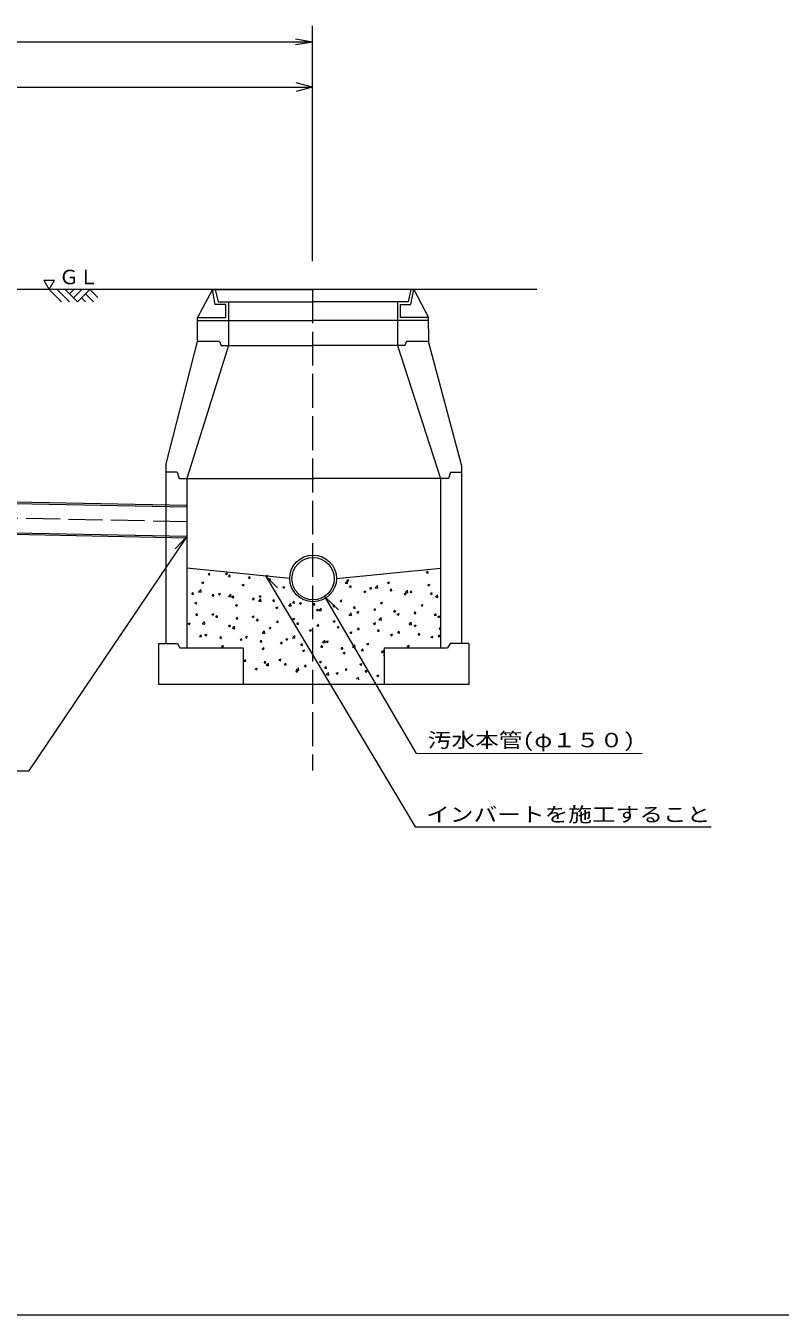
# Model space of a CAD drawing. Units: millimetres on the paper. Extents: x -398 to 406, y -282 to 282.
# Drawn here: x -197.5 to -63.7, y -282 to -53.3 of the extents above; entities that cross this region are included whole.
import ezdxf
from ezdxf.enums import TextEntityAlignment as Align

# ---------------------------------------------------------------- set-up
doc = ezdxf.new("R2010")
doc.units = ezdxf.units.MM
doc.linetypes.add('DASHED', pattern=[7.5, 6, -1.5])
for name, color, linetype, lineweight in [('0-1__0-1__0-1_', 7, 'Continuous', 18), ('0-2__0-2__0-2_', 7, 'Continuous', 18), ('0-3__0-3__0-3_', 7, 'Continuous', 18), ('0-4__0-4__F-F_作業___1', 7, 'Continuous', 18)]:
    doc.layers.add(name, color=color, linetype=linetype, lineweight=lineweight)
doc.styles.add('ＭＳ ゴシック', font='')
doc.styles.get('ＭＳ ゴシック').set_extended_font_data('MS Gothic')

msp = doc.modelspace()

# ---------------------------------------------------------------- linework, layer by layer
at = {"layer": '0-1__0-1__0-1_'}
for p, q in [((-168.923, -143.861), (-197.036, -185.522)), ((-171.015, -146.068), (-168.923, -143.861)), ((-155.004, -150.871), (-128.448, -195.387)), ((-155.004, -150.871), (-152.853, -152.962)), ((-197.036, -185.522), (-260.681, -185.522)), ((-128.448, -195.387), (-75.95, -195.383))]:
    msp.add_line(p, q, dxfattribs=at)
at = {"layer": '0-2__0-2__0-2_'}
for p, q in [((-146.678, -95.041), (-146.678, -53.274)), ((-316.678, -56.094), (-146.678, -56.094)), ((-149.678, -55.594), (-146.678, -56.094)), ((-149.678, -56.594), (-146.678, -56.094)), ((-106.9, -100.041), (-357.296, -100.041)), ((-194.283, -98.417), (-192.408, -98.417)), ((-193.345, -100.041), (-191.169, -102.217)), ((-191.923, -100.041), (-189.746, -102.217)), ((-190.501, -100.041), (-188.324, -102.217)), ((-190.414, -100.041), (-190.457, -100.084)), ((-188.992, -100.041), (-189.746, -100.795)), ((-187.57, -100.041), (-189.035, -101.506)), ((-186.148, -100.041), (-188.324, -102.217)), ((-186.148, -100.041), (-184.725, -101.463)), ((-187.613, -101.506), (-186.902, -102.217)), ((-186.902, -100.795), (-185.48, -102.217)), ((-168.923, -138.66), (-302.401, -135.991)), ((-168.923, -138.385), (-302.396, -135.716)), ((-168.923, -144.136), (-302.497, -141.465)), ((-168.923, -143.861), (-302.492, -141.19))]:
    msp.add_line(p, q, dxfattribs=at)
at = {"layer": '0-2__0-2__0-2_', "color": 1}
for p, q in [((-146.678, -64.142), (-149.576, -63.365)), ((-316.678, -64.142), (-146.678, -64.142)), ((-146.678, -64.142), (-149.576, -64.918))]:
    msp.add_line(p, q, dxfattribs=at)
at = {"layer": '0-2__0-2__0-2_', "linetype": 'DASHED'}
for p, q in [((-146.678, -100.041), (-146.678, -185.388)), ((-168.923, -141.261), (-304.928, -138.541))]:
    msp.add_line(p, q, dxfattribs=at)
at = {"layer": '0-2__0-2__0-2_'}
msp.add_lwpolyline([(-194.283, -98.417), (-193.345, -100.041), (-192.408, -98.417)], dxfattribs=at)
at = {"layer": '0-3__0-3__0-3_'}
for p, q in [((-164.412, -100.041), (-146.556, -100.041)), ((-128.699, -100.041), (-146.556, -100.041)), ((-161.541, -102.242), (-146.556, -102.242)), ((-131.571, -102.242), (-146.556, -102.242)), ((-131.571, -102.242), (-131.571, -105.535)), ((-131.071, -102.741), (-129.199, -102.741)), ((-131.071, -105.036), (-131.071, -102.741)), ((-128.699, -105.036), (-131.071, -105.036)), ((-126.076, -105.036), (-128.699, -105.036)), ((-126.076, -105.535), (-126.076, -105.036)), ((-167.035, -109.254), (-167.035, -107.034)), ((-161.541, -105.535), (-161.541, -107.783)), ((-126.076, -105.535), (-146.556, -105.535)), ((-131.571, -105.535), (-131.571, -107.783)), ((-126.076, -107.034), (-126.076, -105.535)), ((-126.076, -107.034), (-126.076, -109.254)), ((-172.669, -131.225), (-167.035, -109.254)), ((-163.139, -109.254), (-167.035, -109.254)), ((-161.541, -107.783), (-161.541, -110.003)), ((-131.571, -107.783), (-131.571, -110.003)), ((-126.076, -109.254), (-129.972, -109.254)), ((-120.221, -131.177), (-126.076, -109.254)), ((-161.541, -110.003), (-168.923, -133.601)), ((-131.571, -110.003), (-123.968, -133.579)), ((-172.669, -131.225), (-172.669, -138.31)), ((-170.671, -132.43), (-172.669, -132.43)), ((-170.671, -132.43), (-170.321, -133.579)), ((-122.219, -132.43), (-122.569, -133.579)), ((-122.219, -132.43), (-120.221, -132.43)), ((-120.221, -131.177), (-120.221, -162.852)), ((-170.321, -133.579), (-146.445, -133.579)), ((-168.923, -133.601), (-168.923, -138.66)), ((-122.569, -133.579), (-146.445, -133.579)), ((-123.968, -133.579), (-123.968, -147.242)), ((-172.669, -138.31), (-172.669, -144.061)), ((-172.669, -144.061), (-172.669, -162.852)), ((-168.923, -143.861), (-168.923, -147.242)), ((-168.923, -147.242), (-168.923, -151.363)), ((-123.968, -147.242), (-123.968, -153.861)), ((-150.706, -151.301), (-168.923, -149.479)), ((-165.165, -150.637), (-164.924, -150.35)), ((-165.165, -150.637), (-164.866, -150.663)), ((-164.866, -150.663), (-164.924, -150.35)), ((-162.102, -150.439), (-161.752, -150.305)), ((-162.102, -150.439), (-161.854, -150.607)), ((-161.853, -150.607), (-161.752, -150.305)), ((-161.582, -150.95), (-161.342, -150.663)), ((-161.582, -150.95), (-161.284, -150.977)), ((-161.283, -150.977), (-161.341, -150.664)), ((-154.924, -150.839), (-154.574, -150.705)), ((-154.924, -150.839), (-154.675, -151.007)), ((-154.675, -151.007), (-154.573, -150.705)), ((-142.406, -151.301), (-123.968, -149.457)), ((-126.448, -150.328), (-126.207, -150.041)), ((-126.448, -150.328), (-126.15, -150.354)), ((-126.149, -150.354), (-126.207, -150.041)), ((-166.299, -152.05), (-165.949, -151.916)), ((-166.299, -152.05), (-166.051, -152.218)), ((-166.05, -152.218), (-165.949, -151.916)), ((-159.121, -152.45), (-158.771, -152.316)), ((-159.121, -152.45), (-158.872, -152.618)), ((-158.872, -152.618), (-158.77, -152.316)), ((-158, -151.264), (-157.759, -150.977)), ((-158, -151.264), (-157.701, -151.29)), ((-157.701, -151.29), (-157.758, -150.977)), ((-154.417, -151.577), (-154.176, -151.29)), ((-154.417, -151.577), (-154.118, -151.603)), ((-154.118, -151.604), (-154.176, -151.29)), ((-151.942, -152.85), (-151.592, -152.716)), ((-151.942, -152.85), (-151.694, -153.018)), ((-151.693, -153.018), (-151.592, -152.716)), ((-140.874, -152.119), (-140.485, -151.714)), ((-140.874, -152.119), (-140.43, -152.188)), ((-140.567, -151.639), (-140.217, -151.505)), ((-140.567, -151.639), (-140.318, -151.807)), ((-140.43, -152.188), (-140.485, -151.714)), ((-140.318, -151.807), (-140.217, -151.505)), ((-140.086, -152.831), (-139.845, -152.544)), ((-140.086, -152.831), (-139.787, -152.857)), ((-139.787, -152.857), (-139.845, -152.544)), ((-136.503, -153.145), (-136.263, -152.858)), ((-136.503, -153.145), (-136.205, -153.171)), ((-136.204, -153.171), (-136.262, -152.858)), ((-135.543, -152.946), (-135.154, -152.54)), ((-135.543, -152.946), (-135.099, -153.015)), ((-135.099, -153.015), (-135.154, -152.541)), ((-133.388, -152.039), (-133.039, -151.905)), ((-133.388, -152.039), (-133.14, -152.207)), ((-133.139, -152.207), (-133.038, -151.905)), ((-132.921, -153.458), (-132.68, -153.171)), ((-132.622, -153.484), (-132.679, -153.171)), ((-126.21, -152.439), (-125.86, -152.305)), ((-126.21, -152.439), (-125.961, -152.607)), ((-125.961, -152.607), (-125.86, -152.305)), ((-168.055, -154.081), (-167.814, -153.794)), ((-168.055, -154.081), (-167.756, -154.107)), ((-167.756, -154.107), (-167.813, -153.794)), ((-166.866, -153.678), (-166.477, -153.272)), ((-166.866, -153.678), (-166.422, -153.747)), ((-166.422, -153.747), (-166.477, -153.272)), ((-164.472, -154.394), (-164.231, -154.107)), ((-164.472, -154.394), (-164.173, -154.42)), ((-164.173, -154.42), (-164.231, -154.107)), ((-163.318, -154.061), (-162.968, -153.927)), ((-163.318, -154.061), (-163.069, -154.229)), ((-163.069, -154.229), (-162.967, -153.927)), ((-161.536, -154.505), (-161.147, -154.099)), ((-161.536, -154.505), (-161.091, -154.573)), ((-161.091, -154.574), (-161.146, -154.099)), ((-160.889, -154.708), (-160.648, -154.421)), ((-160.889, -154.708), (-160.591, -154.734)), ((-160.59, -154.734), (-160.648, -154.421)), ((-157.307, -155.021), (-157.066, -154.734)), ((-157.307, -155.021), (-157.008, -155.047)), ((-157.007, -155.047), (-157.065, -154.734)), ((-156.205, -155.331), (-155.816, -154.926)), ((-156.205, -155.331), (-155.76, -155.4)), ((-156.139, -154.461), (-155.789, -154.327)), ((-156.139, -154.461), (-155.891, -154.629)), ((-155.89, -154.629), (-155.789, -154.327)), ((-155.76, -155.4), (-155.815, -154.926)), ((-153.724, -155.334), (-153.483, -155.048)), ((-153.724, -155.334), (-153.425, -155.361)), ((-153.425, -155.361), (-153.483, -155.048)), ((-150.141, -155.648), (-149.9, -155.361)), ((-149.842, -155.674), (-149.9, -155.361)), ((-144.55, -154.535), (-128.296, -182.357)), ((-142.072, -156.902), (-144.55, -154.535)), ((-141.782, -155.261), (-141.432, -155.127)), ((-141.782, -155.261), (-141.534, -155.429)), ((-141.533, -155.429), (-141.432, -155.127)), ((-137.585, -153.65), (-137.235, -153.516)), ((-137.585, -153.65), (-137.337, -153.818)), ((-137.336, -153.818), (-137.235, -153.516)), ((-134.604, -155.661), (-134.254, -155.527)), ((-134.355, -155.829), (-134.253, -155.527)), ((-132.921, -153.458), (-132.622, -153.484)), ((-130.407, -154.05), (-130.057, -153.916)), ((-130.407, -154.05), (-130.158, -154.218)), ((-130.213, -153.773), (-129.824, -153.367)), ((-130.213, -153.773), (-129.768, -153.842)), ((-130.158, -154.218), (-130.057, -153.916)), ((-129.768, -153.842), (-129.823, -153.367)), ((-129.338, -153.771), (-129.097, -153.484)), ((-129.338, -153.771), (-129.039, -153.798)), ((-129.039, -153.798), (-129.097, -153.485)), ((-125.755, -154.085), (-125.514, -153.798)), ((-125.755, -154.085), (-125.457, -154.111)), ((-125.456, -154.111), (-125.514, -153.798)), ((-124.882, -154.599), (-124.493, -154.194)), ((-124.882, -154.599), (-124.438, -154.668)), ((-124.437, -154.669), (-124.492, -154.194)), ((-167.514, -155.672), (-167.165, -155.538)), ((-167.514, -155.672), (-167.266, -155.84)), ((-167.362, -157.838), (-167.121, -157.551)), ((-167.265, -155.84), (-167.164, -155.538)), ((-167.063, -157.864), (-167.12, -157.551)), ((-164.533, -157.683), (-164.183, -157.549)), ((-164.533, -157.683), (-164.284, -157.851)), ((-164.284, -157.851), (-164.183, -157.549)), ((-160.336, -156.072), (-159.986, -155.938)), ((-160.336, -156.072), (-160.088, -156.24)), ((-160.087, -156.24), (-159.986, -155.938)), ((-153.158, -156.472), (-152.808, -156.338)), ((-153.158, -156.472), (-152.909, -156.64)), ((-152.909, -156.64), (-152.807, -156.338)), ((-150.874, -156.158), (-150.485, -155.753)), ((-150.874, -156.158), (-150.43, -156.227)), ((-150.429, -156.227), (-150.484, -155.753)), ((-150.141, -155.648), (-149.843, -155.674)), ((-148.988, -155.694), (-148.638, -155.559)), ((-148.988, -155.694), (-148.739, -155.861)), ((-148.739, -155.861), (-148.638, -155.559)), ((-146.558, -155.961), (-146.318, -155.674)), ((-146.558, -155.961), (-146.26, -155.987)), ((-146.259, -155.988), (-146.317, -155.675)), ((-145.979, -156.872), (-145.629, -156.738)), ((-145.979, -156.872), (-145.731, -157.04)), ((-145.73, -157.04), (-145.629, -156.738)), ((-145.543, -156.985), (-145.154, -156.579)), ((-145.543, -156.985), (-145.099, -157.054)), ((-145.098, -157.054), (-145.153, -156.58)), ((-142.976, -156.275), (-142.735, -155.988)), ((-142.976, -156.275), (-142.677, -156.301)), ((-142.677, -156.301), (-142.734, -155.988)), ((-140.212, -157.812), (-139.823, -157.406)), ((-140.212, -157.812), (-139.768, -157.881)), ((-139.767, -157.881), (-139.823, -157.406)), ((-139.393, -156.588), (-139.152, -156.301)), ((-139.393, -156.588), (-139.094, -156.614)), ((-139.094, -156.615), (-139.152, -156.301)), ((-138.801, -157.272), (-138.451, -157.138)), ((-138.801, -157.272), (-138.552, -157.44)), ((-138.552, -157.44), (-138.45, -157.138)), ((-135.81, -156.902), (-135.569, -156.615)), ((-135.81, -156.902), (-135.512, -156.928)), ((-135.511, -156.928), (-135.569, -156.615)), ((-134.604, -155.661), (-134.355, -155.829)), ((-132.228, -157.215), (-131.987, -156.928)), ((-132.228, -157.215), (-131.929, -157.241)), ((-131.928, -157.241), (-131.986, -156.928)), ((-131.622, -157.673), (-131.272, -157.538)), ((-131.622, -157.673), (-131.374, -157.84)), ((-131.373, -157.84), (-131.272, -157.538)), ((-128.645, -157.529), (-128.404, -157.242)), ((-128.645, -157.529), (-128.346, -157.555)), ((-128.346, -157.555), (-128.404, -157.242)), ((-127.425, -156.061), (-127.075, -155.927)), ((-127.425, -156.061), (-127.177, -156.229)), ((-127.176, -156.229), (-127.075, -155.927)), ((-125.062, -157.842), (-124.821, -157.555)), ((-124.763, -157.868), (-124.821, -157.555)), ((-168.73, -159.294), (-168.38, -159.16)), ((-168.73, -159.294), (-168.481, -159.462)), ((-168.481, -159.462), (-168.38, -159.16)), ((-167.362, -157.838), (-167.063, -157.864)), ((-166.204, -159.37), (-165.815, -158.965)), ((-166.204, -159.37), (-165.76, -159.439)), ((-165.76, -159.439), (-165.815, -158.965)), ((-163.779, -158.151), (-163.538, -157.864)), ((-163.779, -158.151), (-163.48, -158.177)), ((-163.48, -158.178), (-163.538, -157.864)), ((-161.551, -159.694), (-161.202, -159.56)), ((-161.551, -159.694), (-161.303, -159.862)), ((-161.302, -159.862), (-161.201, -159.56)), ((-160.873, -160.197), (-160.484, -159.792)), ((-160.429, -160.266), (-160.484, -159.792)), ((-160.196, -158.465), (-159.955, -158.178)), ((-160.196, -158.465), (-159.898, -158.491)), ((-159.897, -158.491), (-159.955, -158.178)), ((-157.354, -158.083), (-157.005, -157.949)), ((-157.354, -158.083), (-157.106, -158.251)), ((-157.105, -158.251), (-157.004, -157.949)), ((-156.613, -158.778), (-156.373, -158.491)), ((-156.613, -158.778), (-156.315, -158.804)), ((-156.314, -158.804), (-156.372, -158.491)), ((-154.373, -160.095), (-154.023, -159.96)), ((-154.373, -160.095), (-154.124, -160.262)), ((-154.124, -160.262), (-154.023, -159.96)), ((-153.031, -159.092), (-152.79, -158.805)), ((-153.031, -159.092), (-152.732, -159.118)), ((-152.732, -159.118), (-152.789, -158.805)), ((-150.176, -158.483), (-149.826, -158.349)), ((-150.176, -158.483), (-149.927, -158.651)), ((-149.927, -158.651), (-149.826, -158.349)), ((-149.448, -159.405), (-149.207, -159.118)), ((-149.448, -159.405), (-149.149, -159.431)), ((-149.149, -159.431), (-149.207, -159.118)), ((-145.865, -159.719), (-145.625, -159.432)), ((-145.865, -159.719), (-145.567, -159.745)), ((-145.566, -159.745), (-145.624, -159.432)), ((-142.997, -158.884), (-142.648, -158.749)), ((-142.997, -158.884), (-142.749, -159.051)), ((-142.749, -159.051), (-142.647, -158.749)), ((-142.283, -160.032), (-142.042, -159.745)), ((-142.283, -160.032), (-141.984, -160.058)), ((-141.984, -160.058), (-142.041, -159.745)), ((-138.7, -160.345), (-138.459, -160.058)), ((-138.401, -160.372), (-138.459, -160.059)), ((-135.819, -159.284), (-135.469, -159.149)), ((-135.819, -159.284), (-135.571, -159.451)), ((-135.57, -159.451), (-135.469, -159.149)), ((-134.881, -158.638), (-134.492, -158.233)), ((-134.881, -158.638), (-134.437, -158.707)), ((-134.437, -158.707), (-134.492, -158.233)), ((-129.55, -159.465), (-129.161, -159.06)), ((-129.55, -159.465), (-129.106, -159.534)), ((-129.106, -159.534), (-129.161, -159.06)), ((-128.641, -159.684), (-128.291, -159.549)), ((-128.641, -159.684), (-128.392, -159.851)), ((-128.392, -159.851), (-128.29, -159.549)), ((-125.062, -157.842), (-124.764, -157.868)), ((-124.444, -158.073), (-124.094, -157.938)), ((-124.444, -158.073), (-124.195, -158.24)), ((-124.22, -160.292), (-123.968, -160.029)), ((-124.195, -158.24), (-124.093, -157.938)), ((-166.669, -161.595), (-166.428, -161.308)), ((-166.669, -161.595), (-166.37, -161.621)), ((-166.37, -161.621), (-166.427, -161.308)), ((-165.748, -161.306), (-165.398, -161.171)), ((-165.748, -161.306), (-165.5, -161.473)), ((-165.499, -161.473), (-165.398, -161.171)), ((-163.086, -161.909), (-162.845, -161.622)), ((-163.086, -161.909), (-162.787, -161.935)), ((-162.787, -161.935), (-162.845, -161.622)), ((-160.873, -160.197), (-160.429, -160.266)), ((-159.503, -162.222), (-159.262, -161.935)), ((-159.503, -162.222), (-159.205, -162.248)), ((-159.204, -162.248), (-159.262, -161.935)), ((-158.57, -161.706), (-158.22, -161.571)), ((-158.57, -161.706), (-158.321, -161.873)), ((-158.321, -161.873), (-158.22, -161.571)), ((-155.92, -162.535), (-155.68, -162.248)), ((-155.621, -162.562), (-155.679, -162.249)), ((-155.543, -161.024), (-155.153, -160.618)), ((-155.543, -161.024), (-155.098, -161.093)), ((-155.098, -161.093), (-155.153, -160.618)), ((-151.391, -162.106), (-151.042, -161.971)), ((-151.391, -162.106), (-151.143, -162.273)), ((-151.142, -162.273), (-151.041, -161.971)), ((-150.212, -161.851), (-149.823, -161.445)), ((-150.212, -161.851), (-149.767, -161.919)), ((-149.767, -161.92), (-149.822, -161.445)), ((-147.194, -160.495), (-146.845, -160.36)), ((-147.194, -160.495), (-146.946, -160.662)), ((-146.945, -160.662), (-146.844, -160.36)), ((-144.881, -162.677), (-144.492, -162.272)), ((-144.436, -162.746), (-144.491, -162.272)), ((-144.213, -162.506), (-143.863, -162.371)), ((-143.964, -162.673), (-143.863, -162.372)), ((-140.016, -160.895), (-139.666, -160.76)), ((-140.016, -160.895), (-139.767, -161.062)), ((-139.767, -161.062), (-139.666, -160.76)), ((-138.7, -160.345), (-138.401, -160.372)), ((-135.117, -160.659), (-134.876, -160.372)), ((-135.117, -160.659), (-134.819, -160.685)), ((-134.818, -160.685), (-134.876, -160.372)), ((-132.837, -161.295), (-132.488, -161.16)), ((-132.837, -161.295), (-132.589, -161.462)), ((-132.589, -161.462), (-132.487, -161.161)), ((-131.534, -160.972), (-131.294, -160.685)), ((-131.534, -160.972), (-131.236, -160.998)), ((-131.235, -160.999), (-131.293, -160.686)), ((-127.952, -161.286), (-127.711, -160.999)), ((-127.952, -161.286), (-127.653, -161.312)), ((-127.653, -161.312), (-127.71, -160.999)), ((-125.659, -161.695), (-125.309, -161.56)), ((-125.659, -161.695), (-125.411, -161.862)), ((-125.41, -161.862), (-125.309, -161.561)), ((-124.369, -161.599), (-124.128, -161.312)), ((-124.369, -161.599), (-124.07, -161.625)), ((-124.22, -160.292), (-123.968, -160.331)), ((-124.07, -161.626), (-124.128, -161.312)), ((-173.918, -162.852), (-170.621, -162.852)), ((-173.918, -170.094), (-173.918, -162.852)), ((-170.621, -162.852), (-170.171, -163.601)), ((-170.171, -163.601), (-168.923, -163.601)), ((-162.767, -163.317), (-162.417, -163.182)), ((-162.767, -163.317), (-162.518, -163.484)), ((-162.518, -163.484), (-162.416, -163.182)), ((-158.933, -163.601), (-158.933, -170.094)), ((-155.92, -162.535), (-155.622, -162.562)), ((-155.588, -163.717), (-155.238, -163.582)), ((-155.588, -163.717), (-155.34, -163.884)), ((-155.339, -163.884), (-155.238, -163.583)), ((-152.338, -162.849), (-152.097, -162.562)), ((-152.338, -162.849), (-152.039, -162.875)), ((-152.039, -162.875), (-152.096, -162.562)), ((-148.755, -163.162), (-148.514, -162.875)), ((-148.755, -163.162), (-148.456, -163.188)), ((-148.456, -163.189), (-148.514, -162.875)), ((-148.41, -164.117), (-148.06, -163.982)), ((-148.41, -164.117), (-148.161, -164.284)), ((-148.161, -164.284), (-148.06, -163.983)), ((-145.172, -163.476), (-144.931, -163.189)), ((-145.172, -163.476), (-144.874, -163.502)), ((-144.873, -163.502), (-144.931, -163.189)), ((-144.881, -162.677), (-144.437, -162.746)), ((-144.213, -162.506), (-143.964, -162.673)), ((-141.59, -163.789), (-141.349, -163.502)), ((-141.59, -163.789), (-141.291, -163.815)), ((-141.291, -163.815), (-141.348, -163.502)), ((-141.231, -164.517), (-140.882, -164.382)), ((-141.231, -164.517), (-140.983, -164.684)), ((-140.982, -164.684), (-140.881, -164.383)), ((-139.55, -163.504), (-139.161, -163.099)), ((-139.55, -163.504), (-139.106, -163.573)), ((-139.105, -163.573), (-139.16, -163.099)), ((-138.007, -164.103), (-137.766, -163.816)), ((-138.007, -164.103), (-137.708, -164.129)), ((-137.708, -164.129), (-137.766, -163.816)), ((-137.034, -162.906), (-136.685, -162.771)), ((-137.034, -162.906), (-136.786, -163.073)), ((-136.785, -163.073), (-136.684, -162.772)), ((-134.424, -164.416), (-134.183, -164.129)), ((-134.424, -164.416), (-134.126, -164.442)), ((-134.219, -164.331), (-133.958, -164.058)), ((-134.219, -164.331), (-133.958, -164.371)), ((-134.125, -164.442), (-134.183, -164.129)), ((-133.958, -163.601), (-133.958, -170.094)), ((-133.958, -163.601), (-123.968, -163.601)), ((-129.856, -163.306), (-129.506, -163.171)), ((-129.856, -163.306), (-129.607, -163.473)), ((-129.607, -163.473), (-129.506, -163.172)), ((-122.269, -162.852), (-122.719, -163.601)), ((-118.973, -162.852), (-122.269, -162.852)), ((-158.81, -165.979), (-158.569, -165.692)), ((-158.81, -165.979), (-158.511, -166.005)), ((-158.511, -166.005), (-158.569, -165.692)), ((-155.227, -166.293), (-154.987, -166.006)), ((-155.227, -166.293), (-154.929, -166.319)), ((-154.928, -166.319), (-154.986, -166.006)), ((-154.88, -166.716), (-154.491, -166.311)), ((-154.88, -166.716), (-154.436, -166.785)), ((-154.436, -166.785), (-154.491, -166.311)), ((-152.607, -165.728), (-152.257, -165.593)), ((-152.607, -165.728), (-152.358, -165.895)), ((-152.358, -165.895), (-152.256, -165.594)), ((-151.645, -166.606), (-151.404, -166.319)), ((-151.645, -166.606), (-151.346, -166.632)), ((-151.346, -166.632), (-151.403, -166.319)), ((-148.062, -166.92), (-147.821, -166.633)), ((-148.062, -166.92), (-147.763, -166.946)), ((-147.763, -166.946), (-147.821, -166.633)), ((-145.428, -166.128), (-145.078, -165.994)), ((-145.428, -166.128), (-145.18, -166.295)), ((-145.179, -166.295), (-145.078, -165.994)), ((-144.479, -167.233), (-144.238, -166.946)), ((-144.18, -167.259), (-144.238, -166.946)), ((-138.25, -166.528), (-137.9, -166.394)), ((-138.25, -166.528), (-138.001, -166.695)), ((-138.001, -166.696), (-137.9, -166.394)), ((-134.053, -164.917), (-133.958, -164.88)), ((-134.053, -164.917), (-133.958, -164.981)), ((-156.804, -167.339), (-156.454, -167.205)), ((-156.804, -167.339), (-156.555, -167.506)), ((-156.555, -167.506), (-156.453, -167.205)), ((-149.625, -167.739), (-149.275, -167.605)), ((-149.625, -167.739), (-149.377, -167.906)), ((-149.549, -167.543), (-149.16, -167.138)), ((-149.549, -167.543), (-149.105, -167.612)), ((-149.376, -167.907), (-149.275, -167.605)), ((-149.105, -167.612), (-149.16, -167.138)), ((-144.479, -167.233), (-144.181, -167.259)), ((-144.219, -168.37), (-143.829, -167.964)), ((-144.219, -168.37), (-143.774, -168.439)), ((-143.774, -168.439), (-143.829, -167.965)), ((-142.447, -168.139), (-142.097, -168.005)), ((-142.447, -168.139), (-142.198, -168.306)), ((-142.198, -168.307), (-142.096, -168.005)), ((-140.896, -167.546), (-140.656, -167.259)), ((-140.896, -167.546), (-140.598, -167.573)), ((-140.597, -167.573), (-140.655, -167.26)), ((-138.888, -169.197), (-138.499, -168.791)), ((-138.443, -169.266), (-138.498, -168.791)), ((-137.314, -167.86), (-137.073, -167.573)), ((-137.314, -167.86), (-137.015, -167.886)), ((-137.015, -167.886), (-137.072, -167.573)), ((-135.268, -168.539), (-134.918, -168.405)), ((-135.268, -168.539), (-135.02, -168.706)), ((-135.019, -168.707), (-134.918, -168.405)), ((-128.296, -182.357), (-88.227, -182.312))]:
    msp.add_line(p, q, dxfattribs=at)
for points in [[(-167.035, -105.535), (-167.035, -105.036), (-164.412, -105.036), (-162.04, -105.036), (-162.04, -102.741), (-163.912, -102.741), (-164.412, -100.041), (-167.035, -105.036)], [(-163.912, -100.041), (-163.413, -102.242), (-161.541, -102.242), (-161.541, -105.535)], [(-129.199, -100.041), (-129.698, -102.242), (-131.571, -102.242)], [(-129.199, -102.741), (-128.699, -100.041), (-126.076, -105.036)], [(-167.035, -107.034), (-167.035, -105.535), (-146.556, -105.535)], [(-163.139, -109.254), (-162.839, -110.003), (-146.556, -110.003)], [(-129.972, -109.254), (-130.272, -110.003), (-146.556, -110.003)], [(-168.923, -138.66), (-168.923, -142.34), (-168.923, -143.861)], [(-168.923, -151.363), (-168.923, -163.601), (-158.933, -163.601)], [(-123.968, -153.861), (-123.968, -163.601), (-122.719, -163.601)], [(-118.973, -162.852), (-118.973, -170.094), (-173.918, -170.094)]]:
    msp.add_lwpolyline(points, dxfattribs=at)
for centre, radius in [((-146.556, -151.301), 4.15), ((-146.556, -151.351), 3.75)]:
    msp.add_circle(centre, radius, dxfattribs=at)
at = {"layer": '0-4__0-4__F-F_作業___1'}
msp.add_line((405.5, -282), (-398, -282), dxfattribs=at)

# ---------------------------------------------------------------- texts
at = {"layer": '0-1__0-1__0-1_', "style": 'ＭＳ ゴシック', "width": 1.2}
msp.add_text('インバートを施工すること', height=2.566, dxfattribs=at).set_placement((-126.515, -195.225), align=Align.BOTTOM_LEFT)
at = {"layer": '0-2__0-2__0-2_', "style": 'ＭＳ ゴシック'}
msp.add_text('ＧＬ', height=2.566, dxfattribs=at).set_placement((-191.582, -99.889), align=Align.BOTTOM_LEFT)
at = {"layer": '0-2__0-2__0-2_', "style": 'ＭＳ ゴシック', "width": 1.2}
msp.add_text('汚水本管(φ１５０)', height=2.566, dxfattribs=at).set_placement((-126.231, -182.031), align=Align.BOTTOM_LEFT)

doc.saveas('drawing.dxf')
